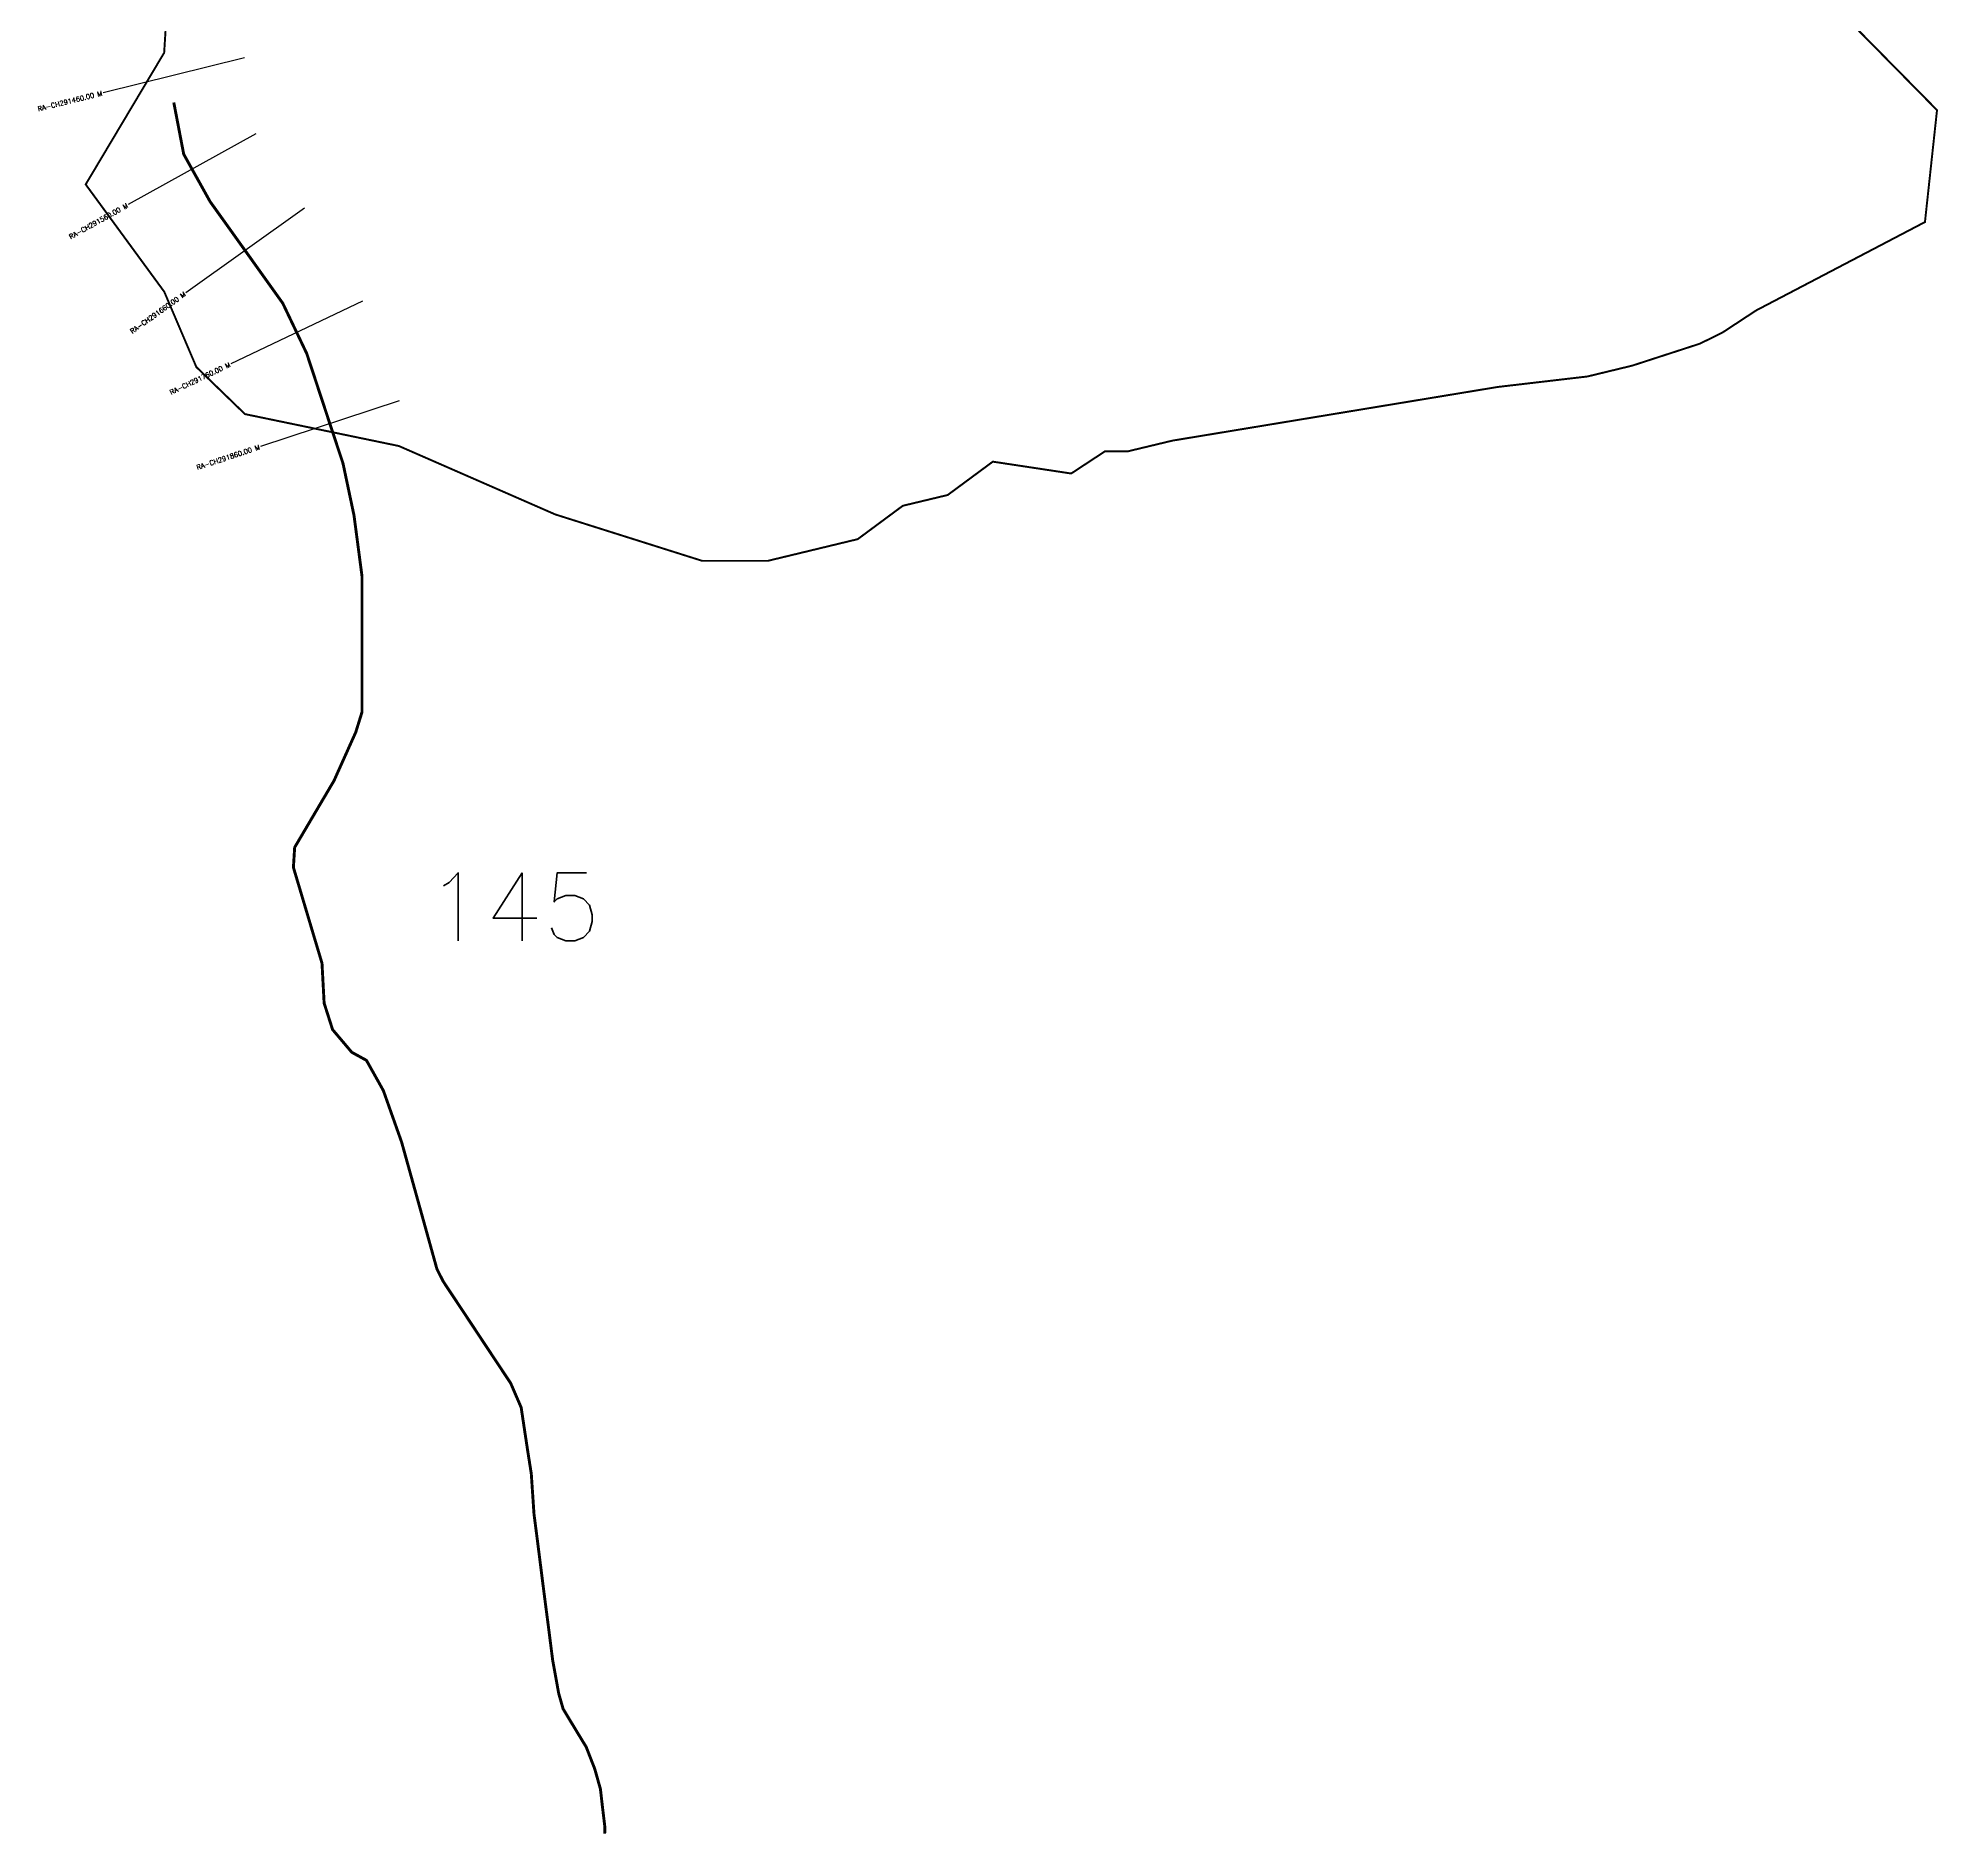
# Model space of a CAD drawing. Header units: metres. Extents: x 281616 to 283860, y 2019205 to 2022981.
# Drawn here: x 281906 to 283860, y 2019205 to 2021053 of the extents above; entities that cross this region are included whole.
import ezdxf
from ezdxf.enums import TextEntityAlignment as Align

# ---------------------------------------------------------------- set-up
doc = ezdxf.new("R2010")
doc.units = ezdxf.units.M
doc.header["$MEASUREMENT"] = 0
for name, color, linetype in [('CS', 134, 'Continuous'), ('CSMark', 6, 'Continuous'), ('NATURALLY PROTECTED', 3, 'Continuous')]:
    doc.layers.add(name, color=color, linetype=linetype)
doc.styles.get("Standard").update_dxf_attribs({"font": 'simplex.shx'})

msp = doc.modelspace()

# ---------------------------------------------------------------- linework, layer by layer
at = {"color": 6, "const_width": 2, "flags": 128}
msp.add_lwpolyline([(283435.8, 2021408.2), (283859.1, 2020978.5), (283846.7, 2020863.4), (283673.1, 2020772.5), (283638.4, 2020749.7), (283615.2, 2020738.3), (283545.9, 2020715.8), (283499.7, 2020704.6), (283407.4, 2020693.8), (283072.8, 2020638.6), (283026.6, 2020627.5), (283003.5, 2020627.6), (282968.8, 2020604.8), (282888.2, 2020617), (282841.8, 2020582.7), (282795.6, 2020571.6), (282749.3, 2020537.3), (282656.9, 2020515), (282589.3, 2020515), (282438.3, 2020562.7), (282277.4, 2020633.1), (282119.2, 2020665.9), (282069.2, 2020714.3), (282036.2, 2020791.7), (281955.4, 2020902.1), (282036.1, 2021037.5), (282039.6, 2021093.7)], dxfattribs=at)
at = {"layer": 'CS'}
for p, q in [((282118.8, 2021032.3), (281973.3, 2020996.3)), ((282130.3, 2020954.3), (281999.2, 2020881.4)), ((282180.3, 2020877.8), (282058.3, 2020790.6)), ((282240.1, 2020782.1), (282104.7, 2020717.6)), ((282277.8, 2020679.5), (282135.3, 2020632.5))]:
    msp.add_line(p, q, dxfattribs=at)
at = {"layer": 'NATURALLY PROTECTED', "const_width": 3, "flags": 128}
msp.add_lwpolyline([(282046, 2020986.4), (282056.2, 2020933.2), (282083.3, 2020884.5), (282120, 2020833.2), (282158.1, 2020779.8), (282182.7, 2020728.2), (282208.8, 2020649), (282220, 2020615.2), (282231.3, 2020561.8), (282239.5, 2020499.5), (282239.5, 2020408), (282239.5, 2020359.3), (282233.1, 2020338.7), (282210.7, 2020288.8), (282170.3, 2020220.3), (282169, 2020199.7), (282187.3, 2020138.3), (282198.4, 2020101.2), (282200.6, 2020060.1), (282209.3, 2020032.9), (282229, 2020009.6), (282244.1, 2020001.3), (282261.5, 2019970.2), (282280.3, 2019917.1), (282301.9, 2019839.5), (282316.6, 2019786.6), (282323, 2019774), (282348.2, 2019736), (282370.1, 2019702.9), (282392.4, 2019669.3), (282403.2, 2019644.3), (282409.6, 2019601.7), (282413.6, 2019576.3), (282416.4, 2019534.7), (282420, 2019506.8), (282426.7, 2019453.7), (282431.4, 2019417.5), (282435.6, 2019384.4), (282441.8, 2019350.2), (282446.3, 2019334.4), (282459.2, 2019313), (282470.1, 2019295.1), (282478.9, 2019272.5), (282484.7, 2019251.9), (282486.8, 2019233.5), (282489.2, 2019213.5), (282489.1, 2019206.1)], dxfattribs=at)

# ---------------------------------------------------------------- texts
at = {"insert": (282305.3, 2020194.2), "char_height": 70, "attachment_point": 1}
msp.add_mtext_dynamic_manual_height_columns('145', width=95.172, gutter_width=1, heights=[0], dxfattribs=at)
at = {"layer": 'CSMark'}
for s, rotation, p in [('RA-CH291460.00 M', 13.9175, (281972.3, 2020996)), ('RA-CH291560.00 M', 29.0715, (281998.4, 2020880.9)), ('RA-CH291660.00 M', 35.556, (282057.4, 2020790)), ('RA-CH291760.00 M', 25.4689, (282103.8, 2020717.2)), ('RA-CH291860.00 M', 18.2479, (282134.3, 2020632.2))]:
    msp.add_text(s, height=5, rotation=rotation, dxfattribs=at).set_placement(p, align=Align.MIDDLE_RIGHT)

doc.saveas('drawing.dxf')
